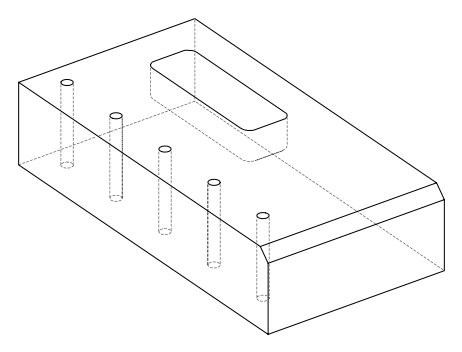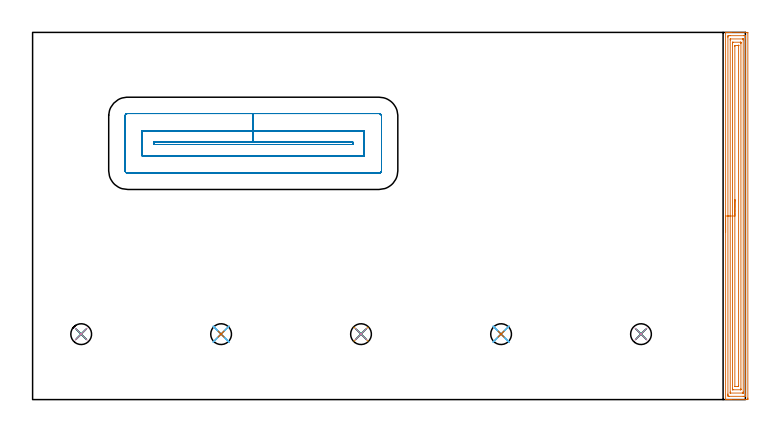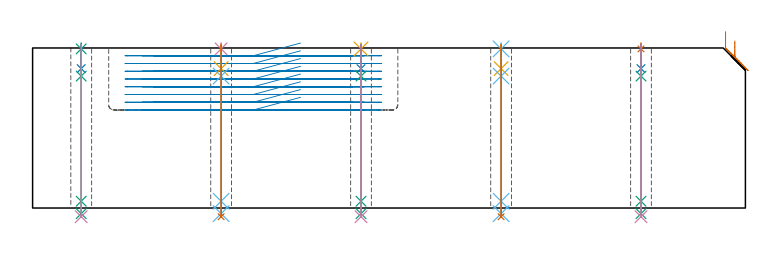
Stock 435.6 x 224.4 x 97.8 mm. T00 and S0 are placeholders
(PLAN: 22 operations, 17 tool changes, 30.4 min)
(1 AREA_MILL | FG_CHAMFER_SURFACE | UGT0205_001 | 9.26 min | 20752 mm3)
(2 MILL_RECTANGULAR_POCKET | POCKET_RECTANGULAR_STRAIGHT | UGT0201_095 | Follow Part, ap 5, ae 75% | 16.19 min | 372385 mm3)
(3 SPOT_DRILL | STEP1HOLE | NXT0321_9005460120000 | 0.03 min | 7 mm3)
(4 SPOT_DRILL_1 | STEP1HOLE_1 | NXT0321_9005460120000 | 0.03 min | 21 mm3)
(5 SPOT_DRILL_2 | STEP1HOLE_2 | NXT0321_9005460120000 | 0.03 min | 23 mm3)
(6 SPOT_DRILL_3 | STEP1HOLE_3 | NXT0321_9005460120000 | 0.03 min | 3 mm3)
(7 SPOT_DRILL_4 | STEP1HOLE_4 | NXT0321_9005460120000 | 0.03 min | 9 mm3)
(8 DRILL_BLIND_HOLE_INTO_CENTER | STEP1HOLE | NXT0301_055 | 0.06 min | 631 mm3)
(9 GUN_DRILL_THROUGH_HOLE | STEP1HOLE | UGT0307_005 | 0.48 min | 4633 mm3)
(10 DRILL_TO_ENLARGE_THROUGH_HOLE | STEP1HOLE | UGT0301_522 | 0.42 min | 7082 mm3)
(11 DRILL_BLIND_HOLE_INTO_CENTER_1 | STEP1HOLE_1 | NXT0301_055 | 0.06 min | 633 mm3)
(12 GUN_DRILL_THROUGH_HOLE_1 | STEP1HOLE_1 | UGT0307_005 | 0.48 min | 4642 mm3)
(13 DRILL_TO_ENLARGE_THROUGH_HOLE_1 | STEP1HOLE_1 | UGT0301_522 | 0.42 min | 7016 mm3)
(14 DRILL_BLIND_HOLE_INTO_CENTER_2 | STEP1HOLE_2 | NXT0301_055 | 0.06 min | 727 mm3)
(15 GUN_DRILL_THROUGH_HOLE_2 | STEP1HOLE_2 | UGT0307_005 | 0.48 min | 4613 mm3)
(16 DRILL_TO_ENLARGE_THROUGH_HOLE_2 | STEP1HOLE_2 | UGT0301_522 | 0.42 min | 7077 mm3)
(17 DRILL_BLIND_HOLE_INTO_CENTER_3 | STEP1HOLE_3 | NXT0301_055 | 0.06 min | 615 mm3)
(18 GUN_DRILL_THROUGH_HOLE_3 | STEP1HOLE_3 | UGT0307_005 | 0.48 min | 4597 mm3)
(19 DRILL_TO_ENLARGE_THROUGH_HOLE_3 | STEP1HOLE_3 | UGT0301_522 | 0.42 min | 7120 mm3)
(20 DRILL_BLIND_HOLE_INTO_CENTER_4 | STEP1HOLE_4 | NXT0301_055 | 0.06 min | 632 mm3)
(21 GUN_DRILL_THROUGH_HOLE_4 | STEP1HOLE_4 | UGT0307_005 | 0.48 min | 4641 mm3)
(22 DRILL_TO_ENLARGE_THROUGH_HOLE_4 | STEP1HOLE_4 | UGT0301_522 | 0.42 min | 7077 mm3)
(TOOL UGT0205_001 | Chamfer Mill 20 x 3 x 45 deg. | D20 FL50 Z2)
(TOOL UGT0201_095 | End mill 20 mm | D20 R3 FL38 Z4)
(TOOL NXT0321_9005460120000 | NC Spot Drill, 142deg, 12mm, Carbide, Uncoated | D12 PA142 FL30 Z2)
(TOOL NXT0301_055 | Carbide Drill 8.4mm [860.1-0840-042A1-MM 2214] | D8.4 PA140 FL61 Z2)
(TOOL UGT0307_005 | Gun Drill 8.3 mm | D8.3 PA130 FL24 Z1)
(TOOL UGT0301_522 | Carbide Drill 12.7 mm | D12.7 PA118 FL101 Z2)
(OP 1 AREA_MILL)
G17 G21 G94 G90
T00 M6
G54
G17 G0 G90 X423.5 Y102.2 S1061 M3
G43 Z107.8 H0
G94 G1 Y102.238 Z106.928 F250.
Y102.352 Z106.063
Y102.541 Z105.212
Y102.803 Z104.38
Y103.137 Z103.574
Y103.54 Z102.8
Y104.008 Z102.064
Y104.54 Z101.372
Y105.129 Z100.729
Y105.772 Z100.14
Y106.464 Z99.608
Y107.2 Z99.14
Y107.974 Z98.737
Y108.78 Z98.403
Y109.612 Z98.141
Y110.464 Z97.952
Y111.328 Z97.838
Y112.2 Z97.8
Y224.237
X423.502 Y224.39 Z97.788
X423.544 Y224.393 Z97.748
X423.916 Y224.4 Z97.383
X424.311 Z96.989
X424.96 Z96.335
X426.175 Z95.122
X426.74 Z94.554
X436.53 Z84.768
X436.814 Y224.398 Z84.483
X437.092 Y224.39 Z84.206
X437.099 Y224.112 Z84.199
X437.1 Y0.93 Z84.2
X437.099 Y0.609 Z84.201
X437.094 Y0.043 Z84.204
X437.092 Y0.008 Z84.206
X436.53 Y0.003 Z84.768
X435.922 Y0. Z85.375
X426.74 Z94.554
X426.175 Z95.122
X425.85 Z95.446
X425.285 Z96.011
X424.96 Z96.335
X424.311 Z96.989
X423.916 Z97.383
X423.546 Z97.745
X423.502 Y0.01 Z97.788
X423.5 Y0.163 Z97.8
Y112.2
X424.914 Z96.386
Y221.159
X424.918 Y222.005 Z96.382
X424.92 Y222.046 Z96.38
X424.96 Y222.39 Z96.34
X425.459 Y222.398 Z95.841
X425.85 Y222.399 Z95.45
X426.347 Y222.4 Z94.953
X434.75 Y222.399 Z86.55
X435.249 Y222.397 Z86.051
X435.64 Y222.39 Z85.66
X435.68 Y222.005 Z85.62
X435.683 Y221.962 Z85.617
X435.686 Y221.113 Z85.614
Y221.066
Y3.241
X435.682 Y2.395 Z85.618
X435.68 Y2.354 Z85.62
X435.64 Y2.01 Z85.66
X435.141 Y2.002 Z86.159
X434.75 Y2.001 Z86.55
X434.253 Y2. Z87.047
X425.85 Y2.001 Z95.45
X425.351 Y2.003 Z95.949
X424.96 Y2.01 Z96.34
X424.92 Y2.395 Z96.38
X424.917 Y2.438 Z96.383
X424.914 Y3.288 Z96.386
Y3.334
Y112.2
X426.328 Z94.972
Y219.74
X426.329 Y220.22 Z94.971
X426.331 Y220.323 Z94.969
X426.334 Y220.373 Z94.966
X426.336 Y220.39 Z94.964
X426.381 Y220.393 Z94.919
X426.562 Y220.399 Z94.738
X434.039 Z87.261
X434.159 Y220.396 Z87.141
X434.254 Y220.39 Z87.046
X434.266 Y220.386 Z87.034
X434.268 Y220.38 Z87.032
X434.27 Y220.357 Z87.03
X434.271 Y220.22 Z87.029
X434.272 Y219.807 Z87.028
Y4.66
X434.271 Y4.18 Z87.029
X434.269 Y4.077 Z87.031
X434.267 Y4.027 Z87.033
X434.264 Y4.01 Z87.036
X434.219 Y4.007 Z87.081
X434.038 Y4.001 Z87.262
X426.561 Z94.739
X426.441 Y4.004 Z94.859
X426.346 Y4.01 Z94.954
X426.334 Y4.014 Z94.966
X426.332 Y4.02 Z94.968
X426.33 Y4.043 Z94.97
X426.329 Y4.18 Z94.971
X426.328 Y4.593 Z94.972
Y112.2
X427.743 Z93.557
Y217.542
X427.746 Y218.319 Z93.554
X427.748 Y218.372 Z93.552
X427.751 Y218.39 Z93.549
X427.772 Y218.392 Z93.528
X427.878 Y218.396 Z93.422
X428.092 Y218.399 Z93.208
X432.522 Z88.778
X432.725 Y218.397 Z88.575
X432.827 Y218.392 Z88.473
X432.848 Y218.39 Z88.452
X432.851 Y218.378 Z88.449
X432.853 Y218.339 Z88.447
X432.857 Y217.655 Z88.443
Y217.542
Y6.858
X432.854 Y6.081 Z88.446
X432.852 Y6.028 Z88.448
X432.849 Y6.01 Z88.451
X432.828 Y6.008 Z88.472
X432.722 Y6.004 Z88.578
X432.508 Y6.001 Z88.792
X428.078 Z93.222
X427.875 Y6.003 Z93.425
X427.773 Y6.008 Z93.527
X427.753 Y6.01 Z93.547
X427.749 Y6.023 Z93.551
X427.747 Y6.061 Z93.553
X427.743 Y6.745 Z93.557
Y6.858
Y112.2
X429.157 Z92.143
Y215.756
X429.159 Y216.008 Z92.141
X429.164 Y216.264 Z92.136
X429.176 Y216.39 Z92.124
X429.25 Y216.395 Z92.05
X429.41 Y216.399 Z91.89
X431.19 Y216.4 Z90.11
X431.439 Y216.399 Z89.861
X431.442 Y216.397 Z89.858
X431.443 Y216.395 Z89.857
Y8.644
X431.441 Y8.392 Z89.859
X431.436 Y8.137 Z89.864
X431.424 Y8.01 Z89.876
X431.35 Y8.005 Z89.95
X431.19 Y8.002 Z90.11
X429.41 Y8. Z91.89
X429.161 Y8.001 Z92.139
X429.158 Y8.003 Z92.142
X429.157 Y8.005 Z92.143
Y112.2
Y113.072 Z92.181
Y113.937 Z92.295
Y114.788 Z92.484
Y115.62 Z92.746
Y116.426 Z93.08
Y117.2 Z93.483
Y117.936 Z93.952
Y118.628 Z94.483
Y119.271 Z95.072
Y119.86 Z95.715
Y120.392 Z96.407
Y120.86 Z97.143
Y121.263 Z97.917
Y121.597 Z98.723
Y121.859 Z99.555
Y122.048 Z100.407
Y122.162 Z101.272
Y122.2 Z102.143
G0 Z107.8
M5
M2
(OP 2 MILL_RECTANGULAR_POCKET)
G17 G21 G94 G90
T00 M6
G54
G17 G0 G90 X163.727 Y157.3 S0 M3
G43 Z107.8 H0
Z100.8
G94 G1 X134.85 Z93.062 F250.
X74. F500.
Y155.9
X195.7
Y157.3
X134.85
Y164.3
X67.
Y148.9
X202.7
Y164.3
X134.85
Y174.8
X58.
G3 X56.5 Y173.3 R1.5
G1 Y139.9
G3 X58. Y138.4 R1.5
G1 X211.7
G3 X213.2 Y139.9 R1.5
G1 Y173.3
G3 X211.7 Y174.8 R1.5
G1 X134.85
X133.85
G0 X163.727 Y157.3 Z96.062
G1 X134.85 Z88.325 F250.
X74. F500.
Y155.9
X195.7
Y157.3
X134.85
Y164.3
X67.
Y148.9
X202.7
Y164.3
X134.85
Y174.8
X58.
G3 X56.5 Y173.3 R1.5
G1 Y139.9
G3 X58. Y138.4 R1.5
G1 X211.7
G3 X213.2 Y139.9 R1.5
G1 Y173.3
G3 X211.7 Y174.8 R1.5
G1 X134.85
X133.85
G0 X163.727 Y157.3 Z91.325
G1 X134.85 Z83.587 F250.
X74. F500.
Y155.9
X195.7
Y157.3
X134.85
Y164.3
X67.
Y148.9
X202.7
Y164.3
X134.85
Y174.8
X58.
G3 X56.5 Y173.3 R1.5
G1 Y139.9
G3 X58. Y138.4 R1.5
G1 X211.7
G3 X213.2 Y139.9 R1.5
G1 Y173.3
G3 X211.7 Y174.8 R1.5
G1 X134.85
X133.85
G0 X163.727 Y157.3 Z86.587
G1 X134.85 Z78.85 F250.
X74. F500.
Y155.9
X195.7
Y157.3
X134.85
Y164.3
X67.
Y148.9
X202.7
Y164.3
X134.85
Y174.8
X58.
G3 X56.5 Y173.3 R1.5
G1 Y139.9
G3 X58. Y138.4 R1.5
G1 X211.7
G3 X213.2 Y139.9 R1.5
G1 Y173.3
G3 X211.7 Y174.8 R1.5
G1 X134.85
X133.85
G0 X163.727 Y157.3 Z81.85
G1 X134.85 Z74.112 F250.
X74. F500.
Y155.9
X195.7
Y157.3
X134.85
Y164.3
X67.
Y148.9
X202.7
Y164.3
X134.85
Y174.8
X58.
G3 X56.5 Y173.3 R1.5
G1 Y139.9
G3 X58. Y138.4 R1.5
G1 X211.7
G3 X213.2 Y139.9 R1.5
G1 Y173.3
G3 X211.7 Y174.8 R1.5
G1 X134.85
X133.85
G0 X163.727 Y157.3 Z77.112
G1 X134.85 Z69.375 F250.
X74. F500.
Y155.9
X195.7
Y157.3
X134.85
Y164.3
X67.
Y148.9
X202.7
Y164.3
X134.85
Y174.8
X58.
G3 X56.5 Y173.3 R1.5
G1 Y139.9
G3 X58. Y138.4 R1.5
G1 X211.7
G3 X213.2 Y139.9 R1.5
G1 Y173.3
G3 X211.7 Y174.8 R1.5
G1 X134.85
X133.85
G0 X163.727 Y157.3 Z72.375
G1 X134.85 Z64.637 F250.
X74. F500.
Y155.9
X195.7
Y157.3
X134.85
Y164.3
X67.
Y148.9
X202.7
Y164.3
X134.85
Y174.8
X58.
G3 X56.5 Y173.3 R1.5
G1 Y139.9
G3 X58. Y138.4 R1.5
G1 X211.7
G3 X213.2 Y139.9 R1.5
G1 Y173.3
G3 X211.7 Y174.8 R1.5
G1 X134.85
X133.85
G0 X163.727 Y157.3 Z67.637
G1 X134.85 Z59.9 F250.
X74. F500.
Y155.9
X195.7
Y157.3
X134.85
Y164.3
X67.
Y148.9
X202.7
Y164.3
X134.85
Y174.8
X58.
G3 X56.5 Y173.3 R1.5
G1 Y139.9
G3 X58. Y138.4 R1.5
G1 X211.7
G3 X213.2 Y139.9 R1.5
G1 Y173.3
G3 X211.7 Y174.8 R1.5
G1 X134.85
X133.85
G0 Z107.8
M5
M2
(OP 3 SPOT_DRILL)
G17 G21 G94 G90
T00 M6
G54
G17 G0 G90 X29.7 Y40. S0 M3
G43 Z107.8 H0
G94 G81 G98 Z97.249 F250. R100.8
G80
M5
M2
(OP 4 SPOT_DRILL_1)
G17 G21 G94 G90
T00 M6
G54
G17 G0 G90 X115.2 Y40. S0 M3
G43 Z107.8 H0
G94 G81 G98 Z97.249 F250. R100.8
G80
M5
M2
(OP 5 SPOT_DRILL_2)
G17 G21 G94 G90
T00 M6
G54
G17 G0 G90 X200.7 Y40. S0 M3
G43 Z107.8 H0
G94 G81 G98 Z97.249 F250. R100.8
G80
M5
M2
(OP 6 SPOT_DRILL_3)
G17 G21 G94 G90
T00 M6
G54
G17 G0 G90 X286.3 Y40. S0 M3
G43 Z107.8 H0
G94 G81 G98 Z97.249 F250. R100.8
G80
M5
M2
(OP 7 SPOT_DRILL_4)
G17 G21 G94 G90
T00 M6
G54
G17 G0 G90 X371.8 Y40. S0 M3
G43 Z107.8 H0
G94 G81 G98 Z97.249 F250. R100.8
G80
M5
M2
(OP 8 DRILL_BLIND_HOLE_INTO_CENTER)
G17 G21 G94 G90
T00 M6
G54
G17 G0 G90 X29.7 Y40. S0 M3
G43 Z107.8 H1
G94 G81 G98 Z85.2 F250. R99.8
G80
M5
M2
(OP 9 GUN_DRILL_THROUGH_HOLE)
G17 G21 G94 G90
T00 M6
G54
G17 G0 G90 X29.7 Y40. M8
G43 Z107.8 H0
Z94.87
S716 M3
G94 G1 Z80.625 F125. M26
G4 X.084
Z4.15 F250.
G4 X.084
Z-3.435 F125.
G4 X.084
M5
M9
G0 Z94.87
Z107.8
M2
(OP 10 DRILL_TO_ENLARGE_THROUGH_HOLE)
G17 G21 G94 G90
T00 M6
G54
G17 G0 G90 X29.7 Y40. S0 M3
G43 Z107.8 H0
G94 G73 G98 Z-5.315 F250. Q11.457 R99.8
G80
M5
M2
(OP 11 DRILL_BLIND_HOLE_INTO_CENTER_1)
G17 G21 G94 G90
T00 M6
G54
G17 G0 G90 X115.2 Y40. S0 M3
G43 Z107.8 H1
G94 G81 G98 Z85.2 F250. R99.8
G80
M5
M2
(OP 12 GUN_DRILL_THROUGH_HOLE_1)
G17 G21 G94 G90
T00 M6
G54
G17 G0 G90 X115.2 Y40. M8
G43 Z107.8 H0
Z94.87
S716 M3
G94 G1 Z80.625 F125. M26
G4 X.084
Z4.15 F250.
G4 X.084
Z-3.435 F125.
G4 X.084
M5
M9
G0 Z94.87
Z107.8
M2
(OP 13 DRILL_TO_ENLARGE_THROUGH_HOLE_1)
G17 G21 G94 G90
T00 M6
G54
G17 G0 G90 X115.2 Y40. S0 M3
G43 Z107.8 H0
G94 G73 G98 Z-5.315 F250. Q11.457 R99.8
G80
M5
M2
(OP 14 DRILL_BLIND_HOLE_INTO_CENTER_2)
G17 G21 G94 G90
T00 M6
G54
G17 G0 G90 X200.7 Y40. S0 M3
G43 Z107.8 H1
G94 G81 G98 Z85.2 F250. R99.8
G80
M5
M2
(OP 15 GUN_DRILL_THROUGH_HOLE_2)
G17 G21 G94 G90
T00 M6
G54
G17 G0 G90 X200.7 Y40. M8
G43 Z107.8 H0
Z94.87
S716 M3
G94 G1 Z80.625 F125. M26
G4 X.084
Z4.15 F250.
G4 X.084
Z-3.435 F125.
G4 X.084
M5
M9
G0 Z94.87
Z107.8
M2
(OP 16 DRILL_TO_ENLARGE_THROUGH_HOLE_2)
G17 G21 G94 G90
T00 M6
G54
G17 G0 G90 X200.7 Y40. S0 M3
G43 Z107.8 H0
G94 G73 G98 Z-5.315 F250. Q11.457 R99.8
G80
M5
M2
(OP 17 DRILL_BLIND_HOLE_INTO_CENTER_3)
G17 G21 G94 G90
T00 M6
G54
G17 G0 G90 X286.3 Y40. S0 M3
G43 Z107.8 H1
G94 G81 G98 Z85.2 F250. R99.8
G80
M5
M2
(OP 18 GUN_DRILL_THROUGH_HOLE_3)
G17 G21 G94 G90
T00 M6
G54
G17 G0 G90 X286.3 Y40. M8
G43 Z107.8 H0
Z94.87
S716 M3
G94 G1 Z80.625 F125. M26
G4 X.084
Z4.15 F250.
G4 X.084
Z-3.435 F125.
G4 X.084
M5
M9
G0 Z94.87
Z107.8
M2
(OP 19 DRILL_TO_ENLARGE_THROUGH_HOLE_3)
G17 G21 G94 G90
T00 M6
G54
G17 G0 G90 X286.3 Y40. S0 M3
G43 Z107.8 H0
G94 G73 G98 Z-5.315 F250. Q11.457 R99.8
G80
M5
M2
(OP 20 DRILL_BLIND_HOLE_INTO_CENTER_4)
G17 G21 G94 G90
T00 M6
G54
G17 G0 G90 X371.8 Y40. S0 M3
G43 Z107.8 H1
G94 G81 G98 Z85.2 F250. R99.8
G80
M5
M2
(OP 21 GUN_DRILL_THROUGH_HOLE_4)
G17 G21 G94 G90
T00 M6
G54
G17 G0 G90 X371.8 Y40. M8
G43 Z107.8 H0
Z94.87
S716 M3
G94 G1 Z80.625 F125. M26
G4 X.084
Z4.15 F250.
G4 X.084
Z-3.435 F125.
G4 X.084
M5
M9
G0 Z94.87
Z107.8
M2
(OP 22 DRILL_TO_ENLARGE_THROUGH_HOLE_4)
G17 G21 G94 G90
T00 M6
G54
G17 G0 G90 X371.8 Y40. S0 M3
G43 Z107.8 H0
G94 G73 G98 Z-5.315 F250. Q11.457 R99.8
G80
M5
M2
